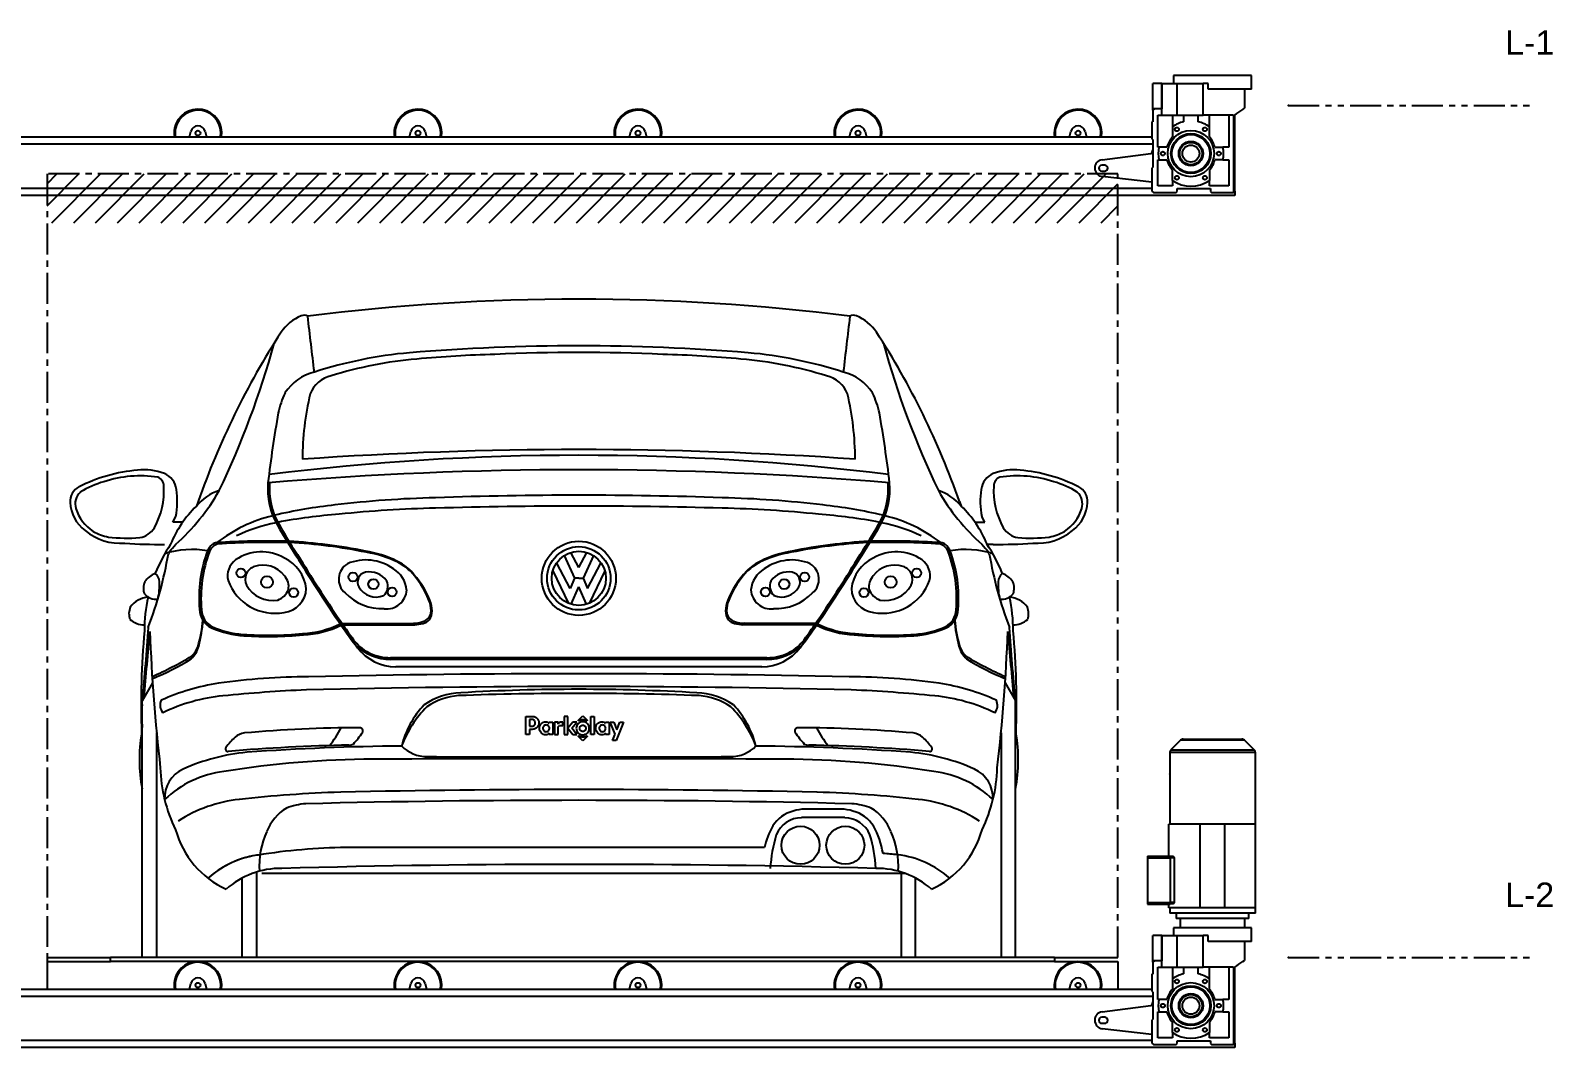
# Model space of a CAD drawing. Header units: millimetres. Extents: x 748 to 17792, y 1005 to 4889.
# Drawn here: x 17477.4 to 17790, y 3795.7 to 4004.6 of the extents above; entities that cross this region are included whole.
import ezdxf
from ezdxf.enums import TextEntityAlignment as Align

# ---------------------------------------------------------------- set-up
doc = ezdxf.new("R2010")
doc.units = ezdxf.units.MM
doc.linetypes.add('CENTER', pattern=[10.16, 6.35, -1.27, 1.27, -1.27])
doc.linetypes.add('PHANTOM', pattern=[12.7, 6.35, -1.27, 1.27, -1.27, 1.27, -1.27])
for name, color, linetype in [('PK24-LABEL', 7, 'Continuous'), ('PK24-LOGO', 7, 'Continuous'), ('PK24E', 7, 'Continuous'), ('PK24E-COMP-CAR', 7, 'Continuous')]:
    doc.layers.add(name, color=color, linetype=linetype)
for name, color, linetype, true_color in [('PK24E-COMP-CAR_ZONE', 250, 'CENTER', 0x383e42), ('PK24E-COMP-PALLET', 132, 'Continuous', 0x00b7c8), ('PK24E-HELPER', 253, 'PHANTOM', 0xa1a1a1), ('PK24E-SYS-SHELF', 31, 'Continuous', 0xffcc5a)]:
    doc.layers.add(name, color=color, linetype=linetype, true_color=true_color)
doc.styles.get("Standard").update_dxf_attribs({"font": 'arial.ttf'})

# ---------------------------------------------------------------- blocks, each defined once
blk = doc.blocks.new('LOGO----DECOR-PK24')
at = {"layer": 'PK24-LOGO'}
for p, q in [((-10, 2.13), (-8.71, 2.13)), ((-10, -1.62), (-10, 2.13)), ((-9.29, 1.47), (-9.29, 0.11)), ((-8.76, 1.47), (-9.29, 1.47)), ((-9.29, 0.11), (-8.76, 0.11)), ((-8.61, 1.46), (-8.76, 1.47)), ((-8.76, 0.11), (-8.61, 0.13)), ((-8.71, 2.13), (-8.43, 2.11)), ((-8.48, 1.42), (-8.61, 1.46)), ((-8.61, 0.13), (-8.48, 0.17)), ((-8.36, 1.35), (-8.48, 1.42)), ((-8.48, 0.17), (-8.36, 0.23)), ((-8.43, 2.11), (-8.3, 2.07)), ((-8.26, 1.27), (-8.36, 1.35)), ((-8.36, 0.23), (-8.26, 0.31)), ((-8.3, 2.07), (-8.17, 2.03)), ((-8.19, 1.17), (-8.26, 1.27)), ((-8.26, 0.31), (-8.19, 0.41)), ((-8.13, 1.05), (-8.19, 1.17)), ((-8.19, 0.41), (-8.13, 0.53)), ((-8.17, 2.03), (-7.94, 1.9)), ((-8.09, 0.93), (-8.13, 1.05)), ((-8.13, 0.53), (-8.09, 0.66)), ((-8.08, 0.79), (-8.09, 0.93)), ((-8.09, 0.66), (-8.08, 0.79)), ((-7.94, 1.9), (-7.74, 1.74)), ((-7.74, 1.74), (-7.58, 1.55)), ((-7.58, 0.04), (-7.74, -0.16)), ((-7.58, 1.55), (-7.46, 1.32)), ((-7.46, 0.27), (-7.58, 0.04)), ((-7.46, 1.32), (-7.38, 1.06)), ((-7.38, 0.52), (-7.46, 0.27)), ((-7.38, 1.06), (-7.36, 0.79)), ((-7.36, 0.79), (-7.38, 0.52)), ((-7.19, -0.02), (-7.16, 0.13)), ((-7.16, 0.13), (-7.11, 0.26)), ((-7.11, 0.26), (-6.98, 0.49)), ((-6.98, 0.49), (-6.82, 0.68)), ((-6.82, 0.68), (-6.62, 0.82)), ((-6.62, 0.82), (-6.41, 0.92)), ((-6.42, 0.06), (-6.48, -0.05)), ((-6.33, 0.17), (-6.42, 0.06)), ((-6.41, 0.92), (-6.19, 0.98)), ((-6.23, 0.25), (-6.33, 0.17)), ((-6.11, 0.31), (-6.23, 0.25)), ((-6.19, 0.98), (-5.97, 1)), ((-5.98, 0.35), (-6.11, 0.31)), ((-5.84, 0.36), (-5.98, 0.35)), ((-5.97, 1), (-5.74, 0.98)), ((-5.71, 0.35), (-5.84, 0.36)), ((-5.74, 0.98), (-5.53, 0.92)), ((-5.58, 0.31), (-5.71, 0.35)), ((-5.47, 0.24), (-5.58, 0.31)), ((-5.53, 0.92), (-5.35, 0.82)), ((-5.37, 0.16), (-5.47, 0.24)), ((-5.29, 0.06), (-5.37, 0.16)), ((-5.35, 0.82), (-5.21, 0.7)), ((-5.23, -0.06), (-5.29, 0.06)), ((-5.21, 0.7), (-5.21, 0.95)), ((-5.21, 0.95), (-4.5, 0.95)), ((-4.5, 0.95), (-4.5, -1.62)), ((-3.41, 0.95), (-4.11, 0.95)), ((-4.11, 0.95), (-4.11, -1.62)), ((-3.41, 0.53), (-3.41, 0.95)), ((-3.36, 0.62), (-3.41, 0.53)), ((-3.37, -0.03), (-3.32, 0.06)), ((-3.29, 0.71), (-3.36, 0.62)), ((-3.32, 0.06), (-3.26, 0.13)), ((-3.22, 0.78), (-3.29, 0.71)), ((-3.26, 0.13), (-3.19, 0.19)), ((-3.14, 0.84), (-3.22, 0.78)), ((-3.19, 0.19), (-3.11, 0.23)), ((-3.05, 0.89), (-3.14, 0.84)), ((-3.11, 0.23), (-3.02, 0.26)), ((-2.94, 0.92), (-3.05, 0.89)), ((-3.02, 0.26), (-2.92, 0.27)), ((-2.83, 0.94), (-2.94, 0.92)), ((-2.92, 0.27), (-2.42, 0.27)), ((-2.7, 0.95), (-2.83, 0.94)), ((-2.42, 0.95), (-2.7, 0.95)), ((-2.42, 0.27), (-2.42, 0.95)), ((-1.42, 2.13), (-2.13, 2.13)), ((-2.13, 2.13), (-2.13, -1.62)), ((-1.42, -1.62), (-1.42, 2.13)), ((-0.37, 0.95), (-1.42, -0.33)), ((-0.61, -0.33), (0.44, 0.95)), ((0.44, 0.95), (-0.37, 0.95)), ((0.44, 0.19), (0.36, -0.06)), ((0.56, 0.41), (0.44, 0.19)), ((0.72, 0.61), (0.56, 0.41)), ((0.92, 0.77), (0.72, 0.61)), ((0.77, 1.32), (0.79, 1.37)), ((0.78, 1.26), (0.77, 1.32)), ((0.81, 1.24), (0.78, 1.26)), ((0.79, 1.37), (1.61, 2.19)), ((0.85, 1.23), (0.81, 1.24)), ((0.89, 1.24), (0.85, 1.23)), ((1.07, 1.32), (0.89, 1.24)), ((1.15, 0.9), (0.92, 0.77)), ((1.27, 1.37), (1.07, 1.32)), ((1.07, -0.08), (1.13, 0.03)), ((1.13, 0.03), (1.21, 0.12)), ((1.4, 0.98), (1.15, 0.9)), ((1.21, 0.12), (1.3, 0.2)), ((1.46, 1.41), (1.27, 1.37)), ((1.3, 0.2), (1.41, 0.26)), ((1.67, 1), (1.4, 0.98)), ((1.41, 0.26), (1.54, 0.3)), ((1.67, 1.42), (1.46, 1.41)), ((1.54, 0.3), (1.67, 0.31)), ((1.61, 2.19), (1.67, 2.21)), ((1.67, 2.21), (1.73, 2.19)), ((1.87, 1.41), (1.67, 1.42)), ((1.94, 0.98), (1.67, 1)), ((1.67, 0.31), (1.8, 0.3)), ((1.73, 2.19), (2.54, 1.37)), ((1.8, 0.3), (1.92, 0.26)), ((2.07, 1.37), (1.87, 1.41)), ((1.92, 0.26), (2.03, 0.2)), ((2.19, 0.9), (1.94, 0.98)), ((2.03, 0.2), (2.13, 0.12)), ((2.26, 1.32), (2.07, 1.37)), ((2.13, 0.12), (2.2, 0.03)), ((2.41, 0.77), (2.19, 0.9)), ((2.2, 0.03), (2.26, -0.08)), ((2.45, 1.24), (2.26, 1.32)), ((2.61, 0.61), (2.41, 0.77)), ((2.48, 1.23), (2.45, 1.24)), ((2.52, 1.24), (2.48, 1.23)), ((2.55, 1.26), (2.52, 1.24)), ((2.54, 1.37), (2.57, 1.32)), ((2.57, 1.32), (2.55, 1.26)), ((2.78, 0.41), (2.61, 0.61)), ((2.9, 0.19), (2.78, 0.41)), ((2.98, -0.06), (2.9, 0.19)), ((3.31, 2.13), (4.01, 2.13)), ((3.31, -1.62), (3.31, 2.13)), ((4.01, 2.13), (4.01, -1.62)), ((4.37, -0.02), (4.4, 0.13)), ((4.4, 0.13), (4.45, 0.26)), ((4.45, 0.26), (4.58, 0.49)), ((4.58, 0.49), (4.74, 0.68)), ((4.74, 0.68), (4.93, 0.82)), ((4.93, 0.82), (5.15, 0.92)), ((5.14, 0.06), (5.08, -0.05)), ((5.23, 0.17), (5.14, 0.06)), ((5.15, 0.92), (5.37, 0.98)), ((5.33, 0.25), (5.23, 0.17)), ((5.45, 0.31), (5.33, 0.25)), ((5.37, 0.98), (5.59, 1)), ((5.58, 0.35), (5.45, 0.31)), ((5.72, 0.36), (5.58, 0.35)), ((5.59, 1), (5.82, 0.98)), ((5.85, 0.35), (5.72, 0.36)), ((5.82, 0.98), (6.03, 0.92)), ((5.98, 0.31), (5.85, 0.35)), ((6.09, 0.24), (5.98, 0.31)), ((6.03, 0.92), (6.21, 0.82)), ((6.19, 0.16), (6.09, 0.24)), ((6.27, 0.06), (6.19, 0.16)), ((6.21, 0.82), (6.35, 0.7)), ((6.32, -0.06), (6.27, 0.06)), ((6.35, 0.7), (6.35, 0.95)), ((6.35, 0.95), (7.06, 0.95)), ((7.06, 0.95), (7.06, -1.62)), ((8.33, -1.51), (7.31, 0.95)), ((7.31, 0.95), (8.05, 0.95)), ((8.05, 0.95), (8.68, -0.63)), ((10, 0.95), (8.51, -2.81)), ((8.68, -0.63), (9.27, 0.95)), ((9.27, 0.95), (10, 0.95)), ((-9.29, -1.62), (-10, -1.62)), ((-8.71, -0.55), (-9.29, -0.55)), ((-9.29, -0.55), (-9.29, -1.62)), ((-8.43, -0.52), (-8.71, -0.55)), ((-8.3, -0.49), (-8.43, -0.52)), ((-8.17, -0.44), (-8.3, -0.49)), ((-7.94, -0.32), (-8.17, -0.44)), ((-7.74, -0.16), (-7.94, -0.32)), ((-7.22, -0.33), (-7.21, -0.17)), ((-7.21, -0.5), (-7.22, -0.33)), ((-7.21, -0.17), (-7.19, -0.02)), ((-7.19, -0.65), (-7.21, -0.5)), ((-7.16, -0.79), (-7.19, -0.65)), ((-7.1, -0.92), (-7.16, -0.79)), ((-6.97, -1.15), (-7.1, -0.92)), ((-6.81, -1.34), (-6.97, -1.15)), ((-6.62, -1.48), (-6.81, -1.34)), ((-6.41, -1.59), (-6.62, -1.48)), ((-6.52, -0.18), (-6.53, -0.33)), ((-6.53, -0.33), (-6.52, -0.47)), ((-6.48, -0.05), (-6.52, -0.18)), ((-6.52, -0.47), (-6.48, -0.6)), ((-6.48, -0.6), (-6.42, -0.72)), ((-6.42, -0.72), (-6.33, -0.82)), ((-6.19, -1.65), (-6.41, -1.59)), ((-6.33, -0.82), (-6.23, -0.9)), ((-6.23, -0.9), (-6.11, -0.97)), ((-5.98, -1.67), (-6.19, -1.65)), ((-6.11, -0.97), (-5.98, -1.01)), ((-5.98, -1.01), (-5.84, -1.02)), ((-5.74, -1.65), (-5.98, -1.67)), ((-5.84, -1.02), (-5.71, -1.01)), ((-5.53, -1.57), (-5.74, -1.65)), ((-5.71, -1.01), (-5.58, -0.97)), ((-5.58, -0.97), (-5.47, -0.9)), ((-5.35, -1.47), (-5.53, -1.57)), ((-5.47, -0.9), (-5.37, -0.82)), ((-5.37, -0.82), (-5.29, -0.72)), ((-5.21, -1.33), (-5.35, -1.47)), ((-5.29, -0.72), (-5.23, -0.6)), ((-5.2, -0.19), (-5.23, -0.06)), ((-5.23, -0.6), (-5.2, -0.47)), ((-5.21, -1.62), (-5.21, -1.33)), ((-5.21, -1.33), (-5.21, -1.33)), ((-4.5, -1.62), (-5.21, -1.62)), ((-5.19, -0.33), (-5.2, -0.19)), ((-5.2, -0.47), (-5.19, -0.33)), ((-4.11, -1.62), (-3.41, -1.62)), ((-3.41, -0.21), (-3.4, -0.12)), ((-3.41, -1.62), (-3.41, -0.21)), ((-3.4, -0.12), (-3.37, -0.03)), ((-2.13, -1.62), (-1.42, -1.62)), ((-1.42, -0.33), (-0.37, -1.62)), ((0.44, -1.62), (-0.61, -0.33)), ((-0.37, -1.62), (0.44, -1.62)), ((0.36, -0.06), (0.33, -0.33)), ((0.33, -0.33), (0.36, -0.6)), ((0.36, -0.6), (0.44, -0.85)), ((0.44, -0.85), (0.56, -1.08)), ((0.56, -1.08), (0.72, -1.28)), ((0.72, -1.28), (0.92, -1.44)), ((0.77, -1.98), (0.78, -1.93)), ((0.79, -2.04), (0.77, -1.98)), ((0.78, -1.93), (0.81, -1.9)), ((1.61, -2.85), (0.79, -2.04)), ((0.81, -1.9), (0.85, -1.89)), ((0.85, -1.89), (0.89, -1.9)), ((0.89, -1.9), (1.07, -1.98)), ((0.92, -1.44), (1.15, -1.56)), ((1.02, -0.33), (1.03, -0.2)), ((1.03, -0.46), (1.02, -0.33)), ((1.03, -0.2), (1.07, -0.08)), ((1.07, -0.59), (1.03, -0.46)), ((1.13, -0.7), (1.07, -0.59)), ((1.07, -1.98), (1.27, -2.04)), ((1.21, -0.79), (1.13, -0.7)), ((1.15, -1.56), (1.4, -1.64)), ((1.3, -0.87), (1.21, -0.79)), ((1.27, -2.04), (1.46, -2.07)), ((1.41, -0.93), (1.3, -0.87)), ((1.4, -1.64), (1.67, -1.67)), ((1.54, -0.97), (1.41, -0.93)), ((1.46, -2.07), (1.67, -2.09)), ((1.67, -0.98), (1.54, -0.97)), ((1.67, -2.88), (1.61, -2.85)), ((1.8, -0.97), (1.67, -0.98)), ((1.67, -1.67), (1.94, -1.64)), ((1.67, -2.09), (1.87, -2.07)), ((1.73, -2.85), (1.67, -2.88)), ((2.54, -2.04), (1.73, -2.85)), ((1.92, -0.93), (1.8, -0.97)), ((1.87, -2.07), (2.07, -2.04)), ((2.03, -0.87), (1.92, -0.93)), ((1.94, -1.64), (2.19, -1.56)), ((2.13, -0.79), (2.03, -0.87)), ((2.07, -2.04), (2.26, -1.98)), ((2.2, -0.7), (2.13, -0.79)), ((2.19, -1.56), (2.41, -1.44)), ((2.26, -0.59), (2.2, -0.7)), ((2.26, -0.08), (2.3, -0.2)), ((2.3, -0.46), (2.26, -0.59)), ((2.26, -1.98), (2.45, -1.9)), ((2.3, -0.2), (2.31, -0.33)), ((2.31, -0.33), (2.3, -0.46)), ((2.41, -1.44), (2.61, -1.28)), ((2.45, -1.9), (2.48, -1.89)), ((2.48, -1.89), (2.52, -1.9)), ((2.52, -1.9), (2.55, -1.93)), ((2.57, -1.98), (2.54, -2.04)), ((2.55, -1.93), (2.57, -1.98)), ((2.61, -1.28), (2.78, -1.08)), ((2.78, -1.08), (2.9, -0.85)), ((2.9, -0.85), (2.98, -0.6)), ((3, -0.33), (2.98, -0.06)), ((2.98, -0.6), (3, -0.33)), ((4.01, -1.62), (3.31, -1.62)), ((4.34, -0.17), (4.37, -0.02)), ((4.34, -0.33), (4.34, -0.17)), ((4.34, -0.5), (4.34, -0.33)), ((4.37, -0.65), (4.34, -0.5)), ((4.4, -0.79), (4.37, -0.65)), ((4.46, -0.92), (4.4, -0.79)), ((4.59, -1.15), (4.46, -0.92)), ((4.75, -1.34), (4.59, -1.15)), ((4.94, -1.48), (4.75, -1.34)), ((5.15, -1.59), (4.94, -1.48)), ((5.04, -0.18), (5.03, -0.33)), ((5.03, -0.33), (5.04, -0.47)), ((5.08, -0.05), (5.04, -0.18)), ((5.04, -0.47), (5.08, -0.6)), ((5.08, -0.6), (5.14, -0.72)), ((5.14, -0.72), (5.23, -0.82)), ((5.37, -1.65), (5.15, -1.59)), ((5.23, -0.82), (5.33, -0.9)), ((5.33, -0.9), (5.45, -0.97)), ((5.58, -1.67), (5.37, -1.65)), ((5.45, -0.97), (5.58, -1.01)), ((5.58, -1.01), (5.72, -1.02)), ((5.81, -1.65), (5.58, -1.67)), ((5.72, -1.02), (5.85, -1.01)), ((6.03, -1.57), (5.81, -1.65)), ((5.85, -1.01), (5.98, -0.97)), ((5.98, -0.97), (6.09, -0.9)), ((6.21, -1.47), (6.03, -1.57)), ((6.09, -0.9), (6.19, -0.82)), ((6.19, -0.82), (6.27, -0.72)), ((6.35, -1.33), (6.21, -1.47)), ((6.27, -0.72), (6.32, -0.6)), ((6.36, -0.19), (6.32, -0.06)), ((6.32, -0.6), (6.36, -0.47)), ((6.35, -1.62), (6.35, -1.33)), ((6.35, -1.33), (6.35, -1.33)), ((7.06, -1.62), (6.35, -1.62)), ((6.37, -0.33), (6.36, -0.19)), ((6.36, -0.47), (6.37, -0.33)), ((7.8, -2.81), (8.33, -1.51)), ((8.51, -2.81), (7.8, -2.81))]:
    blk.add_line(p, q, dxfattribs=at)
blk = doc.blocks.new('SEDAN--ONPALLET-BACK-COMP-PKE24')
at = {"layer": 'PK24E-COMP-CAR'}
for p, q in [((-78.19, 93.65), (-78.57, 92.66)), ((78.18, 93.65), (78.56, 92.66)), ((-83.42, 89.39), (-82.8, 90.58)), ((-81.39, 89.38), (-83.42, 89.39)), ((81.38, 89.38), (83.41, 89.39)), ((83.41, 89.39), (82.79, 90.58)), ((85.14, 84.82), (83.86, 84.82)), ((-3.03, 82.53), (-0.89, 77.91)), ((0, 80.09), (-1.62, 83.19)), ((0, 80.09), (1.61, 83.19)), ((3.03, 82.53), (0.88, 77.91)), ((-5.34, 79.42), (-2.11, 72.72)), ((-1.8, 75.79), (-4.54, 80.95)), ((1.79, 75.79), (4.53, 80.95)), ((5.33, 79.42), (2.1, 72.72)), ((-0.89, 77.91), (-1.8, 75.79)), ((-1.6, 72.54), (0, 76.15)), ((0, 77.91), (-0.89, 77.91)), ((0, 77.91), (0.88, 77.91)), ((1.59, 72.54), (0, 76.15)), ((0.88, 77.91), (1.79, 75.79)), ((-48.61, 68.57), (-33.94, 68.66)), ((-48.4, 68.25), (-33.73, 68.34)), ((48.39, 68.25), (33.72, 68.34)), ((48.6, 68.57), (33.93, 68.66)), ((38.65, 61.55), (-38.66, 61.55)), ((38.65, 61.19), (-38.66, 61.19)), ((37.58, 59.7), (-37.59, 59.7)), ((-87.57, 56.39), (-89.7, 52.69)), ((87.56, 56.39), (89.7, 52.69)), ((-89.7, 0), (-89.7, 52.69)), ((89.7, 0), (89.7, 52.69)), ((-86.74, 46.15), (-86.74, 0)), ((86.73, 46.15), (86.73, 0)), ((54.62, 28.71), (45.73, 28.71)), ((53.92, 30.48), (46.42, 30.48)), ((38.11, 22.56), (-48.96, 22.56)), ((-69.17, 0), (-69.17, 16.29)), ((-66.2, 17.52), (-66.2, 0)), ((67.12, 17.21), (-65.12, 17.21)), ((66.2, 17.52), (66.2, 0)), ((69.16, 0), (69.16, 16.29))]:
    blk.add_line(p, q, dxfattribs=at)
for centre, radius in [((0, 77.87), 7.61), ((0, 77.87), 6.51), ((0, 77.87), 5.56), ((-69.42, 78.97), 0.922), ((-64.06, 77.1), 1.21), ((-46.41, 78.14), 0.922), ((46.4, 78.14), 0.922), ((64.06, 77.1), 1.21), ((69.41, 78.97), 0.922), ((-58.58, 74.94), 0.922), ((-42.21, 76.65), 1.04), ((-38.35, 75.07), 0.922), ((38.34, 75.07), 0.922), ((42.2, 76.65), 1.04), ((58.57, 74.94), 0.922), ((45.54, 23.04), 3.91), ((54.74, 23.04), 3.91)]:
    blk.add_circle(centre, radius, dxfattribs=at)
for centre, radius, start, end in [((0, -306.42), 441.62, 82.7549, 97.2451), ((-53.72, 123.47), 8.91, 111.7295, 146.4808), ((-56.43, 130.59), 1.3, 56.0817, 117.0246), ((-1705.96, -70.58), 1662.61, 6.58929, 6.98737), ((1705.95, -70.58), 1662.61, 173.01263, 173.41071), ((56.42, 130.59), 1.3, 62.9754, 123.9183), ((53.71, 123.47), 8.91, 33.5192, 68.2705), ((73.75, 40.71), 160.89, 146.9751, 160.7906), ((-73.76, 40.71), 160.89, 19.2094, 33.0249), ((-232.16, 172.11), 175.68, 334.28, 344.8153), ((0, -299.58), 425.19, 85.3076, 94.6924), ((232.15, 172.11), 175.68, 195.1847, 205.72), ((-27.15, 36.74), 87.78, 94.9922, 108.0402), ((-27.01, 44.32), 78.81, 94.578, 107.6248), ((-11.48, -105.61), 229.53, 91.4347, 95.4539), ((0, -236.02), 360.28, 87.2594, 92.7406), ((11.48, -105.61), 229.53, 84.5461, 88.5653), ((27, 44.32), 78.81, 72.3752, 85.422), ((27.14, 36.74), 87.78, 71.9598, 85.0078), ((-52.08, 110.61), 9.85, 103.2514, 147.2793), ((-49.66, 113.65), 5.91, 101.7996, 159.3121), ((49.65, 113.65), 5.91, 20.6879, 78.2004), ((52.07, 110.61), 9.85, 32.7207, 76.7486), ((-42.4, 107.59), 19.8, 155.0777, 167.6656), ((2.09, 102.19), 58.86, 166.7004, 179.8799), ((-2.1, 102.19), 58.86, 0.1201, 13.2996), ((42.39, 107.59), 19.8, 12.3344, 24.9223), ((204.77, 65.47), 270.53, 170.1331, 173.2046), ((-204.78, 65.47), 270.53, 6.7954, 9.8669), ((0, -708.69), 812.99, 85.99614, 94.00386), ((-87.69, 66.79), 33.42, 95.082, 116.6494), ((-89.33, 88.38), 11.77, 69.152, 96.4359), ((0, -661.52), 761.68, 85.1916, 94.8084), ((0, -408.79), 511.92, 82.8586, 97.1414), ((89.33, 88.38), 11.77, 83.5641, 110.848), ((87.68, 66.79), 33.42, 63.3506, 84.918), ((-91.84, 78.02), 20.5, 106.2161, 121.0426), ((-90, 74.41), 24.49, 81.7517, 107.9773), ((-87.23, 96.8), 1.99, 359.75, 68.1096), ((-86.68, 95.66), 4.03, 6.1344, 67.6054), ((-49.29, 96.14), 14.63, 174.7585, 210.2173), ((-48.95, 96.28), 14.63, 175.1799, 210.2173), ((48.94, 96.28), 14.63, 329.7827, 4.8201), ((49.28, 96.14), 14.63, 329.7827, 5.2415), ((86.67, 95.66), 4.03, 112.3946, 173.8656), ((87.22, 96.8), 1.99, 111.8904, 180.25), ((90, 74.41), 24.49, 72.0227, 98.2483), ((91.83, 78.02), 20.5, 58.9574, 73.7839), ((-100.94, 93.54), 3.58, 119.0895, 181.663), ((-100.21, 93.18), 3.25, 132.4659, 197.315), ((-100.63, 95.81), 15.41, 330.613, 3.6615), ((-111.73, 117.38), 43.53, 311.6388, 330.3946), ((-97.34, 93.67), 14.86, 347.9987, 9.3674), ((-70.54, 85.98), 10.45, 108.7213, 140.2441), ((-24.17, -125.3), 219.77, 91.3793, 96.7753), ((0, -729.84), 824.77, 87.95349, 92.04651), ((24.16, -125.3), 219.77, 83.2247, 88.6207), ((111.72, 117.38), 43.53, 209.6054, 228.3612), ((70.53, 85.98), 10.45, 39.7559, 71.2787), ((97.33, 93.67), 14.86, 170.6326, 192.0013), ((100.62, 95.81), 15.41, 176.3385, 209.387), ((100.2, 93.18), 3.25, 342.685, 47.5341), ((100.94, 93.54), 3.58, 358.337, 60.9105), ((-96.73, 93.91), 7.81, 183.5184, 233.0831), ((-95.23, 94.63), 8.44, 196.6287, 237.6331), ((-62.99, 76.43), 22.5, 133.8314, 158.0251), ((-55.39, 60.52), 31.12, 103.9165, 127.5363), ((-37.92, -16.3), 109.91, 96.3588, 102.9332), ((-41.21, -18.05), 109.37, 94.2006, 100.8696), ((-23.53, -158.53), 250.88, 91.3516, 95.8781), ((0, -917.39), 1010.09, 88.32968, 91.67032), ((23.52, -158.53), 250.88, 84.1219, 88.6484), ((41.2, -18.05), 109.37, 79.1304, 85.7994), ((37.91, -16.3), 109.91, 77.0668, 83.6412), ((55.38, 60.52), 31.12, 52.4637, 76.0835), ((62.98, 76.43), 22.5, 21.9749, 46.1686), ((95.22, 94.63), 8.44, 302.3669, 343.3713), ((96.72, 93.91), 7.81, 306.9169, 356.4816), ((-94.05, 96.69), 11.64, 230.7729, 273.9635), ((-90.95, 90.58), 4.42, 279.8854, 328.087), ((-56.08, 57.32), 32.54, 100.8472, 115.9658), ((23.13, 136.48), 97.51, 209.2858, 214.1647), ((23.46, 136.62), 97.51, 209.2858, 214.1647), ((-23.47, 136.62), 97.51, 325.8353, 330.7142), ((-23.13, 136.48), 97.51, 325.8353, 330.7142), ((56.07, 57.32), 32.54, 64.0342, 79.1528), ((90.94, 90.58), 4.42, 211.913, 260.1146), ((94.05, 96.69), 11.64, 266.0365, 309.2271), ((-94.33, 97.07), 10.99, 240.4865, 257.8848), ((-92.89, 121.27), 35.15, 263.8729, 274.4004), ((-85.71, 196.49), 111.67, 266.1296, 270.2906), ((-57.79, 67.26), 31.44, 145.9831, 158.2919), ((-118.58, 114.5), 46.46, 317.8416, 320.3425), ((-72.97, 82.12), 3.58, 131.3061, 157.2543), ((-73.48, 82.48), 2.54, 105.7649, 159.5738), ((-74.08, 83.08), 2.14, 97.396, 125.9447), ((-63.65, -88.82), 174.34, 88.7985, 93.5194), ((-63.47, -89.09), 174.34, 88.7985, 93.5194), ((-65.58, -24.83), 110.46, 78.6349, 86.8746), ((-65.43, -25.08), 110.46, 78.6349, 86.8746), ((65.42, -25.08), 110.46, 93.1254, 101.3651), ((65.57, -24.83), 110.46, 93.1254, 101.3651), ((63.46, -89.09), 174.34, 86.4806, 91.2015), ((63.64, -88.82), 174.34, 86.4806, 91.2015), ((73.47, 82.48), 2.54, 20.4262, 74.2351), ((74.07, 83.08), 2.14, 54.0553, 82.604), ((72.96, 82.12), 3.58, 22.7457, 48.6939), ((118.57, 114.5), 46.46, 219.6575, 222.1584), ((57.78, 67.26), 31.44, 21.7081, 34.0169), ((85.7, 196.49), 111.67, 269.7094, 273.8704), ((92.88, 121.27), 35.15, 265.5996, 276.1271), ((94.33, 97.07), 10.99, 282.1152, 299.5135), ((-163.05, 96.22), 79.84, 339.1233, 350.3985), ((-79.48, 65.91), 17.88, 79.6458, 108.1931), ((-83.51, 82.79), 0.82, 140.0391, 172.0315), ((-51.77, 74.05), 26.26, 158.9072, 185.5919), ((-51.36, 73.92), 26.26, 158.9072, 185.5919), ((-68.22, 78.42), 3.94, 125.3333, 194.4275), ((-65.22, 74.11), 9.19, 58.9582, 125.0893), ((-63.8, 74.87), 7.85, 6.5791, 64.9422), ((170.36, 220), 266.59, 211.2452, 214.696), ((170.7, 220.13), 266.59, 211.2452, 214.696), ((-43.75, 71.97), 9.66, 54.2221, 113.1395), ((-47.59, 60.39), 23.38, 64.0562, 80.7119), ((-47.43, 60.14), 23.38, 64.0562, 80.7119), ((-42.55, 71.07), 11.57, 45.6275, 63.3318), ((42.55, 71.07), 11.57, 116.6682, 134.3725), ((47.42, 60.14), 23.38, 99.2881, 115.9438), ((47.58, 60.39), 23.38, 99.2881, 115.9438), ((43.75, 71.97), 9.66, 66.8605, 125.7779), ((-170.71, 220.13), 266.59, 325.304, 328.7548), ((-170.37, 220), 266.59, 325.304, 328.7548), ((63.79, 74.87), 7.85, 115.0578, 173.4209), ((65.21, 74.11), 9.19, 54.9107, 121.0418), ((68.22, 78.42), 3.94, 345.5725, 54.6667), ((51.35, 73.92), 26.26, 354.4081, 21.0928), ((79.47, 65.91), 17.88, 71.8069, 100.3542), ((51.76, 74.05), 26.26, 354.4081, 21.0928), ((83.5, 82.79), 0.82, 7.9685, 39.9609), ((163.04, 96.22), 79.84, 189.6015, 200.8767), ((-84.99, 74.09), 5.2, 112.8005, 143.886), ((-88.49, 77.06), 2.35, 2.7051, 50.7396), ((-65.76, 77.66), 2.78, 108.3649, 206.1332), ((-64.89, 75.08), 5.51, 36.9767, 108.4916), ((-62.8, 76.17), 3.2, 348.406, 43.923), ((-45.64, 77.68), 3.7, 121.086, 229.6381), ((-43.4, 77.09), 2.06, 102.2281, 208.5248), ((-43.05, 74.8), 4.37, 35.0533, 100.4062), ((-40.94, 74.99), 5.59, 5.0066, 59.5481), ((-42.71, 70.68), 11.84, 47.2334, 62.3277), ((-48.8, 66.06), 19.42, 22.2374, 43.2818), ((-48.6, 66.03), 19.42, 22.2374, 43.2818), ((48.59, 66.03), 19.42, 136.7182, 157.7626), ((48.79, 66.06), 19.42, 136.7182, 157.7626), ((42.7, 70.68), 11.84, 117.6723, 132.7666), ((40.93, 74.99), 5.59, 120.4519, 174.9934), ((43.04, 74.8), 4.37, 79.5938, 144.9467), ((43.39, 77.09), 2.06, 331.4752, 77.7719), ((45.63, 77.68), 3.7, 310.3619, 58.914), ((62.79, 76.17), 3.2, 136.077, 191.594), ((64.88, 75.08), 5.51, 71.5084, 143.0233), ((65.76, 77.66), 2.78, 333.8668, 71.6351), ((88.48, 77.06), 2.35, 129.2604, 177.2949), ((84.98, 74.09), 5.2, 36.114, 67.1995), ((-85.88, 75.84), 3.56, 158.334, 199.1479), ((-99.21, 76.61), 13.08, 346.5453, 2.4829), ((-62.48, 80.84), 10.15, 199.572, 281.0273), ((-62.96, 79.36), 6.05, 208.8387, 280.4369), ((-63.07, 76.87), 3.67, 289.2747, 338.5219), ((-61.09, 75.93), 5.09, 276.2864, 358.2545), ((-41.63, 78.14), 4.12, 209.6432, 291.8182), ((-41.84, 76.24), 2.6, 312.2585, 24.2049), ((-39.45, 75.68), 4.09, 262.4683, 357.1429), ((39.44, 75.68), 4.09, 182.8571, 277.5317), ((41.84, 76.24), 2.6, 155.7951, 227.7415), ((41.62, 78.14), 4.12, 248.1818, 330.3568), ((61.08, 75.93), 5.09, 181.7455, 263.7136), ((63.06, 76.87), 3.67, 201.4781, 250.7253), ((62.47, 80.84), 10.15, 258.9727, 340.428), ((62.95, 79.36), 6.05, 259.5631, 331.1613), ((99.2, 76.61), 13.08, 177.5171, 193.4547), ((85.87, 75.84), 3.56, 340.8521, 21.666), ((-88.85, 70.61), 3.56, 158.334, 199.1479), ((-87.96, 68.86), 5.2, 95.956, 143.886), ((-86.82, 76.71), 3.16, 219.9674, 276.0093), ((-57.79, 67.26), 31.44, 167.564, 180.3404), ((-40.4, 82.25), 10.62, 224.0368, 272.2346), ((-36.64, 71.01), 6.29, 1.5811, 22.4164), ((-36.44, 70.98), 6.29, 1.5811, 22.4164), ((36.43, 70.98), 6.29, 157.5836, 178.4189), ((36.63, 71.01), 6.29, 157.5836, 178.4189), ((40.39, 82.25), 10.62, 267.7654, 315.9632), ((86.81, 76.71), 3.16, 263.9907, 320.0326), ((87.95, 68.86), 5.2, 36.114, 84.044), ((57.78, 67.26), 31.44, 359.6596, 12.436), ((88.84, 70.61), 3.56, 340.8521, 21.666), ((-89.18, 72.97), 4.66, 229.3781, 269.5577), ((-104.31, 71.56), 27.17, 343.7699, 355.1958), ((-104.62, 71.06), 27.47, 344.9792, 356.1913), ((-73.54, 71.6), 4.37, 181.3999, 243.9912), ((-73.38, 71.54), 4.12, 182.5999, 241.1001), ((-34.14, 75.76), 7.1, 271.5702, 285.6632), ((-32.71, 71.23), 2.36, 281.9825, 358.8445), ((-32.69, 71.2), 2.69, 284.7999, 316.228), ((-32.86, 71.05), 2.71, 321.0711, 2.2929), ((32.85, 71.05), 2.71, 177.7071, 218.9289), ((32.7, 71.23), 2.36, 181.1555, 258.0175), ((32.68, 71.2), 2.69, 223.772, 255.2001), ((34.13, 75.76), 7.1, 254.3368, 268.4298), ((73.38, 71.54), 4.12, 298.8999, 357.4001), ((73.53, 71.6), 4.37, 296.0088, 358.6001), ((104.61, 71.06), 27.47, 183.8087, 195.0208), ((104.3, 71.56), 27.17, 184.8042, 196.2301), ((89.17, 72.97), 4.66, 270.4423, 310.6219), ((75.79, 51.98), 165.71, 174.7739, 182.0473), ((2809.42, -170.04), 2907.61, 175.3087, 175.60428), ((352.68, 20.75), 443.21, 174.014, 175.7847), ((265.97, 79.98), 354.33, 182.1048, 186.6492), ((-67.85, 84.74), 18.68, 245.9927, 267.0881), ((-67.64, 85.42), 19.11, 246.1134, 265.9507), ((-63.93, 143.35), 77.17, 266.2475, 275.3212), ((-63.75, 143.08), 77.17, 266.2475, 275.3212), ((-57.63, 85.87), 19.37, 272.5053, 296.408), ((-57.44, 85.6), 19.37, 272.5053, 296.408), ((7.47, 105.51), 67.51, 213.4958, 218.3507), ((7.81, 105.64), 67.51, 213.4958, 216.2012), ((-39.02, 70.72), 9.11, 212.922, 244.1396), ((-33.92, 75.44), 7.1, 271.5702, 285.6632), ((33.91, 75.44), 7.1, 254.3368, 268.4298), ((39.01, 70.72), 9.11, 295.8604, 327.078), ((-7.48, 105.51), 67.51, 321.6493, 326.5042), ((-7.82, 105.64), 67.51, 323.7988, 326.5042), ((57.43, 85.6), 19.37, 243.592, 267.4947), ((57.62, 85.87), 19.37, 243.592, 267.4947), ((63.74, 143.08), 77.17, 264.6788, 273.7525), ((63.93, 143.35), 77.17, 264.6788, 273.7525), ((67.84, 84.74), 18.68, 272.9119, 294.0073), ((67.63, 85.42), 19.11, 274.0493, 293.8866), ((-265.98, 79.98), 354.33, 353.3508, 357.8952), ((-352.68, 20.75), 443.21, 4.2153, 5.986), ((-2809.43, -170.04), 2907.61, 4.39572, 4.6913), ((-75.79, 51.98), 165.71, 357.9527, 5.2261), ((-83.55, 65.41), 5.65, 313.568, 344.996), ((-82.6, 65.28), 4.56, 311.6151, 343.2193), ((-38.58, 71.66), 10.46, 225.3338, 269.5882), ((-37.58, 69.58), 9.88, 217.078, 269.9506), ((37.57, 69.58), 9.88, 270.0494, 322.922), ((38.57, 71.66), 10.46, 270.4118, 314.6662), ((83.54, 65.41), 5.65, 195.004, 226.432), ((82.59, 65.28), 4.56, 196.7807, 228.3849), ((-116.42, 123.58), 71.88, 293.5828, 300.8433), ((-108.59, 107.95), 54.88, 292.4492, 301.8145), ((-38.58, 72.01), 10.46, 245.0495, 269.5882), ((38.57, 72.01), 10.46, 270.4118, 294.9505), ((116.41, 123.58), 71.88, 239.1567, 246.4172), ((108.58, 107.95), 54.88, 238.1855, 247.5508), ((-66.72, 10), 46.88, 98.9464, 113.9994), ((-54.94, -79.6), 137.24, 90.2414, 97.9856), ((0, -2380.61), 2438.88, 88.69566, 91.30434), ((54.93, -79.6), 137.24, 82.0144, 89.7586), ((66.71, 10), 46.88, 66.0006, 81.0536), ((-69.7, 17.95), 35.93, 95.4667, 116.0357), ((-41.61, -262.18), 317.46, 92.5894, 95.6973), ((0, -2232.03), 2287.67, 88.5987, 91.4013), ((-23.69, 39.97), 14.4, 92.2366, 124.1195), ((-23.76, 40.64), 13.17, 94.1085, 124.5148), ((0, -610.72), 664.95, 87.87096, 92.12904), ((0, -355.01), 410.08, 86.6107, 93.3893), ((23.68, 39.97), 14.4, 55.8805, 87.7634), ((23.75, 40.64), 13.17, 55.4852, 85.8915), ((41.6, -262.18), 317.46, 84.3027, 87.4106), ((69.69, 17.95), 35.93, 63.9643, 84.5333), ((2809.42, -170.04), 2907.61, 175.62198, 175.6727), ((-83.38, 51.8), 2.62, 156.973, 216.933), ((-17.88, 38.78), 19.09, 136.6482, 165.8865), ((-14.41, 35.01), 23.55, 135.5932, 159.0401), ((14.4, 35.01), 23.55, 20.9599, 44.4068), ((17.87, 38.78), 19.09, 14.1135, 43.3518), ((83.37, 51.8), 2.62, 323.067, 23.027), ((-2809.43, -170.04), 2907.61, 4.3273, 4.37802), ((352.68, 20.75), 443.21, 176.4858, 176.7268), ((-44.85, -217.27), 264.45, 90.0435, 95.1729), ((-68.41, 57.32), 22.05, 321.2025, 332.5189), ((-45.03, 46.52), 0.654, 331.6626, 91.1726), ((45.02, 46.52), 0.654, 88.8274, 208.3374), ((44.84, -217.27), 264.45, 84.8271, 89.9565), ((68.4, 57.32), 22.05, 207.4811, 218.7975), ((-352.68, 20.75), 443.21, 3.2732, 3.5142), ((-58.14, 40.66), 32.14, 170.3307, 190.778), ((-59.03, 33.06), 16.81, 133.5564, 143.3233), ((-68.21, 42.45), 3.68, 97.5284, 130.7059), ((-47.26, 45.68), 2.08, 270.8094, 297.0382), ((-58.82, 55.48), 17.09, 317.0406, 327.1704), ((58.81, 55.48), 17.09, 212.8296, 222.9594), ((47.25, 45.68), 2.08, 242.9618, 269.1906), ((68.2, 42.45), 3.68, 49.2941, 82.4716), ((59.02, 33.06), 16.81, 36.6767, 46.4436), ((58.13, 40.66), 32.14, 349.222, 9.6693), ((-64.02, -0.45), 42.79, 95.542, 113.7908), ((-41.54, -156.28), 196.99, 90.1986, 99.1748), ((-72.12, 42.8), 0.482, 142.3699, 277.1199), ((-39.58, -347.1), 390.78, 91.1215, 94.7687), ((-31.53, -466.81), 510.26, 90.5461, 94.1151), ((0, -8552.83), 8593.65, 89.718539, 90.281461), ((-31.12, 48.67), 7.43, 224.7434, 269.4027), ((0, 22989.93), 22948.71, 269.92213, 270.07787), ((31.11, 48.67), 7.43, 270.5973, 315.2566), ((31.52, -466.81), 510.26, 85.8849, 89.4539), ((41.53, -156.28), 196.99, 80.8252, 89.8014), ((39.57, -347.1), 390.78, 85.2313, 88.8785), ((64.01, -0.45), 42.79, 66.2092, 84.458), ((72.12, 42.8), 0.482, 262.8801, 37.6301), ((-54.54, 39.92), 31.45, 181.7482, 205.8275), ((-78.49, 32.72), 6.6, 114.9777, 182.617), ((-70.34, 17.07), 21.29, 97.0414, 133.857), ((70.33, 17.07), 21.29, 46.143, 82.9586), ((78.48, 32.72), 6.6, 357.383, 65.0223), ((54.53, 39.92), 31.45, 334.1725, 358.2518), ((0, -2120.36), 2154.85, 88.69904, 91.30096), ((-66.73, 3.96), 28.65, 96.0498, 122.8908), ((-41.55, -213.86), 247.91, 91.7049, 96.5297), ((-55.22, 18.26), 13.33, 93.6881, 111.224), ((-55.22, 18.26), 13.33, 93.6881, 111.224), ((0, -2168.54), 2200.81, 88.54008, 91.45992), ((41.54, -213.86), 247.91, 83.4703, 88.2951), ((55.21, 18.26), 13.33, 68.776, 86.3119), ((66.72, 3.96), 28.65, 57.1092, 83.9502), ((-54.78, 22.08), 10.09, 121.436, 157.6945), ((-54.78, 22.08), 10.09, 121.436, 157.6945), ((45.93, 23.06), 7.27, 105.1254, 147.1976), ((45.79, 23.04), 5.67, 90.6063, 157.4654), ((47.28, 18.15), 12.36, 93.9934, 105.2321), ((53.06, 18.15), 12.36, 74.7679, 86.0066), ((54.42, 22.83), 5.88, 23.8599, 88.0683), ((54.41, 23.06), 7.27, 32.8024, 74.8746), ((54.78, 22.08), 10.09, 22.3055, 58.564), ((-64.65, 31.23), 18.87, 195.3959, 245.6192), ((-48.32, 18.76), 17.33, 155.662, 183.5415), ((-48.32, 18.76), 17.33, 155.662, 183.5415), ((56.53, 18.01), 18.97, 151.7048, 166.1199), ((70.43, 16.32), 31.17, 163.4328, 176.3751), ((29.92, 16.32), 31.17, 3.6249, 16.5672), ((43.82, 18.01), 18.97, 10.2039, 28.2952), ((48.31, 18.76), 17.33, 356.4585, 24.338), ((64.65, 31.23), 18.87, 294.3808, 344.6041), ((-46.41, -100.54), 123.12, 91.1858, 99.6346), ((-63.17, 1.64), 19.59, 96.8462, 131.6433), ((-63.17, 1.64), 19.59, 101.337, 131.6433), ((0.04, -2217.3), 2236.42, 88.43528, 91.56492), ((44.33, -191.47), 213.61, 84.3158, 85.1241), ((63.16, 1.64), 19.59, 48.3567, 83.1538), ((-61.12, 1.11), 17.19, 89.7128, 131.2171), ((-61.12, 1.11), 17.19, 89.7128, 131.2171), ((61.11, 1.11), 17.19, 48.7829, 90.2872)]:
    blk.add_arc(centre, radius, start, end, dxfattribs=at)
at = {"linetype": 'Continuous'}
blk.add_blockref('LOGO----DECOR-PK24', (-0.86, 47.39), dxfattribs=at)
blk = doc.blocks.new('*U48')
at = {"layer": 'PK24E-COMP-CAR_ZONE'}
h = blk.add_hatch(dxfattribs=at)
h.set_pattern_fill('ANSI31', color=256)
h.set_pattern_definition([(45, (-13592.072, -11123.8307), (-2.24506403, 2.24506403), [])])
h.paths.add_polyline_path([(792, 160.9), (572, 160.9), (572, 150.9), (792, 150.9)])
blk.add_lwpolyline([(792, 0), (792, 160.9), (572, 160.9), (572, 0)], dxfattribs=at)
at = {"layer": 'PK24E-COMP-PALLET'}
for p, q in [((572, 0), (572, -0.8)), ((572, 0), (585.01, 0)), ((778.99, 0), (585.01, 0)), ((585.01, -0.8), (585.01, 0)), ((778.99, 0), (792, 0)), ((778.99, 0), (778.99, -0.8)), ((572, -0.8), (572, -6.5)), ((572, -0.8), (585.01, -0.8)), ((778.99, -0.8), (585.01, -0.8)), ((778.99, -0.8), (792, -0.8)), ((792, -0.8), (792, -6.5))]:
    blk.add_line(p, q, dxfattribs=at)
at = {"layer": 'PK24E-HELPER'}
blk.add_line((827, 0), (877, 0), dxfattribs=at)
blk.add_point((827, 0), dxfattribs=at)
at = {"layer": 'PK24E-SYS-SHELF'}
for p, q in [((804.86, 44.62), (802.86, 42.62)), ((811.43, 44.62), (804.86, 44.62)), ((805.42, 44.85), (817.44, 44.85)), ((818, 44.62), (811.43, 44.62)), ((820, 42.62), (818, 44.62)), ((802.63, 42.06), (802.63, 38.16)), ((811.43, 42.06), (802.63, 42.06)), ((802.86, 42.62), (811.43, 42.62)), ((811.43, 42.62), (820, 42.62)), ((820.23, 42.06), (811.43, 42.06)), ((820.23, 27.35), (820.23, 42.06)), ((802.63, 37.68), (802.63, 27.35)), ((808.9, 27.35), (802.46, 27.35)), ((802.46, 20.83), (802.46, 27.35)), ((813.96, 27.35), (808.9, 27.35)), ((808.9, 10.2), (808.9, 27.35)), ((820.28, 27.35), (813.96, 27.35)), ((813.96, 10.2), (813.96, 27.35)), ((820.28, 10.2), (820.28, 27.35)), ((798.08, 20.83), (798.08, 20.47)), ((798.08, 20.83), (802.73, 20.83)), ((798.08, 20.47), (798.08, 11.28)), ((798.08, 20.47), (802.73, 20.47)), ((802.73, 20.83), (802.73, 20.47)), ((803.37, 20.77), (802.73, 20.75)), ((802.73, 20.47), (802.73, 11.28)), ((803.55, 20.46), (802.73, 20.45)), ((803.55, 20.46), (803.55, 11.29)), ((798.08, 11.28), (798.08, 10.92)), ((798.08, 11.28), (802.73, 11.28)), ((798.08, 10.92), (802.73, 10.92)), ((802.46, 10.2), (802.46, 10.92)), ((808.9, 10.2), (802.46, 10.2)), ((802.63, 10.2), (802.63, 9.1)), ((803.55, 11.29), (802.73, 11.3)), ((802.73, 11.28), (802.73, 10.92)), ((803.37, 10.98), (802.73, 11)), ((813.96, 10.2), (808.9, 10.2)), ((820.28, 10.2), (813.96, 10.2)), ((820.23, 9.1), (820.23, 10.2)), ((820.23, 9.1), (802.63, 9.1)), ((803.96, 9.1), (803.96, 8)), ((818.9, 8), (803.96, 8)), ((804.81, 8), (804.81, 6.1)), ((818.05, 6.1), (818.05, 8)), ((818.9, 8), (818.9, 9.1)), ((800.98, 4.5), (799.18, 4.5)), ((799.18, -0.7), (799.18, 4.5)), ((800.98, -2), (800.98, 4.5)), ((800.98, 4.5), (804.11, 4.5)), ((800.98, 4.5), (800.98, -0.7)), ((803.43, 6.1), (803.43, 4.5)), ((819.43, 6.1), (803.43, 6.1)), ((804.11, 4.5), (809.48, 4.5)), ((804.11, 4.5), (804.11, -2)), ((809.48, -2), (809.48, 4.5)), ((810.52, 4.5), (809.48, 4.5)), ((810.52, 3.3), (810.52, 4.5)), ((819.43, 3.3), (810.52, 3.3)), ((817.98, 3.3), (817.98, -0.6)), ((819.43, 3.3), (819.43, 6.1)), ((799.48, -0.7), (799.18, -1)), ((800.98, -0.7), (799.18, -0.7)), ((799.18, -1), (799.18, -0.7)), ((799.18, -1), (799.18, -3.4)), ((800.18, -2), (800.98, -2)), ((800.18, -8.6), (800.18, -2)), ((800.98, -2), (804.11, -2)), ((803.18, -2), (803.18, -4.38)), ((804.11, -2), (809.48, -2)), ((805.48, -2), (805.48, -3.37)), ((808.48, -3.37), (808.48, -2)), ((815.57, -2), (809.48, -2)), ((810.78, -4.38), (810.78, -2)), ((814.78, -2), (814.78, -8.6)), ((815.57, -2), (815.78, -2)), ((815.78, -17.8), (815.78, -2)), ((815.78, -2), (815.98, -2)), ((815.98, -17.6), (815.98, -2)), ((601.27, -6.5), (601.54, -5.35)), ((604.46, -5.35), (604.73, -6.5)), ((646.47, -6.5), (646.74, -5.35)), ((649.66, -5.35), (649.93, -6.5)), ((691.67, -6.5), (691.94, -5.35)), ((694.86, -5.35), (695.13, -6.5)), ((736.87, -6.5), (737.14, -5.35)), ((740.06, -5.35), (740.33, -6.5)), ((782.07, -6.5), (782.34, -5.35)), ((785.26, -5.35), (785.53, -6.5)), ((798.98, -3.4), (798.98, -6.9)), ((799.18, -3.4), (798.98, -3.4)), ((803.18, -4.38), (803.18, -6.5)), ((810.78, -6.5), (810.78, -4.38)), ((120.5, -6.5), (798.98, -6.5)), ((799.18, -8), (120.5, -8)), ((798.98, -6.9), (799.18, -7.1)), ((799.18, -7.1), (799.18, -12.7)), ((800.18, -8.6), (800.41, -8.6)), ((802.05, -8.6), (800.41, -8.6)), ((811.91, -8.6), (813.55, -8.6)), ((814.78, -8.6), (813.55, -8.6)), ((789.28, -12.29), (788.68, -12.29)), ((788.76, -11.16), (798.72, -9.88)), ((800.18, -11.2), (800.41, -11.2)), ((800.18, -16.5), (800.18, -11.2)), ((800.41, -11.2), (802.05, -11.2)), ((813.55, -11.2), (811.91, -11.2)), ((813.55, -11.2), (814.78, -11.2)), ((814.78, -11.2), (814.78, -16.5)), ((788.68, -13.51), (789.28, -13.51)), ((798.98, -15.79), (788.78, -14.64)), ((799.18, -12.7), (798.98, -12.9)), ((798.98, -12.9), (798.98, -17.6)), ((803.18, -15.42), (803.18, -13.3)), ((803.18, -15.42), (803.18, -16.5)), ((810.78, -13.3), (810.78, -15.42)), ((810.78, -16.5), (810.78, -15.42)), ((120.5, -17), (798.98, -17)), ((815.98, -18.5), (120.5, -18.5)), ((798.98, -17.6), (799.28, -17.9)), ((799.28, -17.9), (803.98, -17.9)), ((803.18, -16.5), (800.18, -16.5)), ((803.98, -17.9), (804.18, -17.7)), ((804.18, -17.1), (810.98, -17.1)), ((804.18, -17.7), (804.18, -17.1)), ((814.78, -16.5), (810.78, -16.5)), ((810.98, -17.1), (810.98, -17.7)), ((810.98, -17.7), (811.18, -17.9)), ((811.18, -17.9), (815.68, -17.9)), ((815.68, -17.9), (815.78, -17.8)), ((815.78, -17.8), (815.98, -17.6)), ((815.98, -17.6), (815.98, -18.5))]:
    blk.add_line(p, q, dxfattribs=at)
at = {"layer": 'PK24E-SYS-SHELF', "flags": 128}
for points in [[(815.98, -2), (816.43, -1.69), (816.86, -1.39), (817.26, -1.11), (817.63, -0.84), (817.98, -0.6)], [(798.72, -9.88), (798.98, -9.83), (799.18, -9.77)]]:
    blk.add_lwpolyline(points, dxfattribs=at)
at = {"layer": 'PK24E-SYS-SHELF'}
for centre, radius in [((603, -5.7), 0.5), ((648.2, -5.7), 0.5), ((693.4, -5.7), 0.5), ((738.6, -5.7), 0.5), ((783.8, -5.7), 0.5), ((806.98, -9.9), 4.75), ((806.98, -9.9), 4.1), ((806.98, -9.9), 4), ((806.98, -9.9), 3.9), ((804.11, -4.92), 0.4), ((809.86, -4.92), 0.4), ((806.98, -9.9), 2.5), ((806.98, -9.9), 2.3), ((806.98, -9.9), 1.75), ((801.23, -9.9), 0.4), ((812.73, -9.9), 0.4), ((804.11, -14.88), 0.4), ((809.86, -14.88), 0.4)]:
    blk.add_circle(centre, radius, dxfattribs=at)
for centre, radius, start, end in [((805.42, 44.05), 0.8, 90, 135), ((817.44, 44.05), 0.8, 45, 90), ((803.43, 42.06), 0.8, 135, 180), ((819.43, 42.06), 0.8, 0, 45), ((603, -5.7), 4.9, 350.6035, 168.3689), ((603, -5.7), 4.7, 350.1998, 168.3689), ((648.2, -5.7), 4.9, 350.6035, 168.3689), ((648.2, -5.7), 4.7, 350.1998, 168.3689), ((693.4, -5.7), 4.9, 350.6035, 168.3689), ((693.4, -5.7), 4.7, 350.1998, 168.3689), ((738.6, -5.7), 4.9, 350.6035, 168.3689), ((738.6, -5.7), 4.7, 350.1998, 168.3689), ((783.8, -5.7), 4.9, 350.6035, 168.3689), ((783.8, -5.7), 4.7, 350.1998, 168.3689), ((603, -5.7), 4.9, 168.3689, 189.3965), ((603, -5.7), 4.7, 168.3689, 189.8002), ((603, -5.7), 1.5, 13.4634, 166.5366), ((648.2, -5.7), 4.9, 168.3689, 189.3965), ((648.2, -5.7), 4.7, 168.3689, 189.8002), ((648.2, -5.7), 1.5, 13.4634, 166.5366), ((693.4, -5.7), 4.9, 168.3689, 189.3965), ((693.4, -5.7), 4.7, 168.3689, 189.8002), ((693.4, -5.7), 1.5, 13.4634, 166.5366), ((738.6, -5.7), 4.9, 168.3689, 189.3965), ((738.6, -5.7), 4.7, 168.3689, 189.8002), ((738.6, -5.7), 1.5, 13.4634, 166.5366), ((783.8, -5.7), 4.9, 168.3689, 189.3965), ((783.8, -5.7), 4.7, 168.3689, 189.8002), ((783.8, -5.7), 1.5, 13.4634, 166.5366), ((806.98, -9.9), 6.7, 102.9371, 124.5527), ((806.98, -9.9), 6.7, 55.4473, 77.0629), ((800.48, -9.9), 1.55, 147.0041, 177.9348), ((806.98, -9.9), 6.7, 168.8119, 191.1881), ((806.98, -9.9), 5.1, 138.1675, 165.2322), ((806.98, -9.9), 5.1, 14.7678, 41.8325), ((806.98, -9.9), 6.7, 348.8119, 11.1881), ((788.98, -12.9), 1.75, 97.3268, 263.56), ((788.68, -12.9), 0.61, 90, 270), ((789.28, -12.9), 0.61, 270, 90), ((806.98, -9.9), 5.1, 194.7678, 221.8325), ((806.98, -9.9), 5.1, 318.1675, 345.2322), ((806.98, -9.9), 6.7, 235.4473, 304.5527)]:
    blk.add_arc(centre, radius, start, end, dxfattribs=at)
for centre, major_axis, start_param, end_param in [((811.43, 25.65), (6.62, 6.74), 2.882142, 2.921612), ((811.43, 6.1), (-6.62, 6.74), 0.21998, 0.259451)]:
    blk.add_ellipse(centre, major_axis=major_axis, ratio=0.963647, start_param=start_param, end_param=end_param, dxfattribs=at)
blk.add_open_spline([(802.63, 38.16), (802.63, 38.15), (802.63, 38.15), (802.63, 38.11), (802.63, 38.05), (802.63, 37.97), (802.63, 37.89), (802.63, 37.81), (802.63, 37.74), (802.63, 37.69), (802.63, 37.67), (802.63, 37.68), (802.63, 37.68)], degree=3, knots=[0, 0, 0, 0, 0.106429, 0.212827, 0.319695, 0.427386, 0.535619, 0.643874, 0.751735, 0.859119, 0.966135, 1, 1, 1, 1], dxfattribs=at)
at = {"layer": 'PK24E'}
blk.add_blockref('SEDAN--ONPALLET-BACK-COMP-PKE24', (681.25, 0), dxfattribs=at)
at = {"layer": 'PK24-LABEL'}
blk.add_attdef('LEVEL_ID', text='', height=5, dxfattribs=at).set_placement((876.57, 10.38), align=Align.CENTER)
blk = doc.blocks.new('*U49')
at = {"layer": 'PK24E-HELPER'}
blk.add_line((827, 0), (877, 0), dxfattribs=at)
blk.add_point((827, 0), dxfattribs=at)
at = {"layer": 'PK24E-SYS-SHELF'}
for p, q in [((800.98, 4.5), (799.18, 4.5)), ((799.18, -0.7), (799.18, 4.5)), ((800.98, -2), (800.98, 4.5)), ((800.98, 4.5), (804.11, 4.5)), ((800.98, 4.5), (800.98, -0.7)), ((803.43, 6.1), (803.43, 4.5)), ((819.43, 6.1), (803.43, 6.1)), ((804.11, 4.5), (809.48, 4.5)), ((804.11, 4.5), (804.11, -2)), ((809.48, -2), (809.48, 4.5)), ((810.52, 4.5), (809.48, 4.5)), ((810.52, 3.3), (810.52, 4.5)), ((819.43, 3.3), (810.52, 3.3)), ((817.98, 3.3), (817.98, -0.6)), ((819.43, 3.3), (819.43, 6.1)), ((799.48, -0.7), (799.18, -1)), ((800.98, -0.7), (799.18, -0.7)), ((799.18, -1), (799.18, -0.7)), ((799.18, -1), (799.18, -3.4)), ((800.18, -2), (800.98, -2)), ((800.18, -8.6), (800.18, -2)), ((800.98, -2), (804.11, -2)), ((803.18, -2), (803.18, -4.38)), ((804.11, -2), (809.48, -2)), ((805.48, -2), (805.48, -3.37)), ((808.48, -3.37), (808.48, -2)), ((815.57, -2), (809.48, -2)), ((810.78, -4.38), (810.78, -2)), ((814.78, -2), (814.78, -8.6)), ((815.57, -2), (815.78, -2)), ((815.78, -17.8), (815.78, -2)), ((815.78, -2), (815.98, -2)), ((815.98, -17.6), (815.98, -2)), ((601.27, -6.5), (601.54, -5.35)), ((604.46, -5.35), (604.73, -6.5)), ((646.47, -6.5), (646.74, -5.35)), ((649.66, -5.35), (649.93, -6.5)), ((691.67, -6.5), (691.94, -5.35)), ((694.86, -5.35), (695.13, -6.5)), ((736.87, -6.5), (737.14, -5.35)), ((740.06, -5.35), (740.33, -6.5)), ((782.07, -6.5), (782.34, -5.35)), ((785.26, -5.35), (785.53, -6.5)), ((798.98, -3.4), (798.98, -6.9)), ((799.18, -3.4), (798.98, -3.4)), ((803.18, -4.38), (803.18, -6.5)), ((810.78, -6.5), (810.78, -4.38)), ((120.5, -6.5), (798.98, -6.5)), ((799.18, -8), (120.5, -8)), ((798.98, -6.9), (799.18, -7.1)), ((799.18, -7.1), (799.18, -12.7)), ((800.18, -8.6), (800.41, -8.6)), ((802.05, -8.6), (800.41, -8.6)), ((811.91, -8.6), (813.55, -8.6)), ((814.78, -8.6), (813.55, -8.6)), ((789.28, -12.29), (788.68, -12.29)), ((788.76, -11.16), (798.72, -9.88)), ((800.18, -11.2), (800.41, -11.2)), ((800.18, -16.5), (800.18, -11.2)), ((800.41, -11.2), (802.05, -11.2)), ((813.55, -11.2), (811.91, -11.2)), ((813.55, -11.2), (814.78, -11.2)), ((814.78, -11.2), (814.78, -16.5)), ((788.68, -13.51), (789.28, -13.51)), ((798.98, -15.79), (788.78, -14.64)), ((799.18, -12.7), (798.98, -12.9)), ((798.98, -12.9), (798.98, -17.6)), ((803.18, -15.42), (803.18, -13.3)), ((803.18, -15.42), (803.18, -16.5)), ((810.78, -13.3), (810.78, -15.42)), ((810.78, -16.5), (810.78, -15.42)), ((120.5, -17), (798.98, -17)), ((815.98, -18.5), (120.5, -18.5)), ((798.98, -17.6), (799.28, -17.9)), ((799.28, -17.9), (803.98, -17.9)), ((803.18, -16.5), (800.18, -16.5)), ((803.98, -17.9), (804.18, -17.7)), ((804.18, -17.1), (810.98, -17.1)), ((804.18, -17.7), (804.18, -17.1)), ((814.78, -16.5), (810.78, -16.5)), ((810.98, -17.1), (810.98, -17.7)), ((810.98, -17.7), (811.18, -17.9)), ((811.18, -17.9), (815.68, -17.9)), ((815.68, -17.9), (815.78, -17.8)), ((815.78, -17.8), (815.98, -17.6)), ((815.98, -17.6), (815.98, -18.5))]:
    blk.add_line(p, q, dxfattribs=at)
at = {"layer": 'PK24E-SYS-SHELF', "flags": 128}
for points in [[(815.98, -2), (816.43, -1.69), (816.86, -1.39), (817.26, -1.11), (817.63, -0.84), (817.98, -0.6)], [(798.72, -9.88), (798.98, -9.83), (799.18, -9.77)]]:
    blk.add_lwpolyline(points, dxfattribs=at)
at = {"layer": 'PK24E-SYS-SHELF'}
for centre, radius in [((603, -5.7), 0.5), ((648.2, -5.7), 0.5), ((693.4, -5.7), 0.5), ((738.6, -5.7), 0.5), ((783.8, -5.7), 0.5), ((806.98, -9.9), 4.75), ((806.98, -9.9), 4.1), ((806.98, -9.9), 4), ((806.98, -9.9), 3.9), ((804.11, -4.92), 0.4), ((809.86, -4.92), 0.4), ((806.98, -9.9), 2.5), ((806.98, -9.9), 2.3), ((806.98, -9.9), 1.75), ((801.23, -9.9), 0.4), ((812.73, -9.9), 0.4), ((804.11, -14.88), 0.4), ((809.86, -14.88), 0.4)]:
    blk.add_circle(centre, radius, dxfattribs=at)
for centre, radius, start, end in [((603, -5.7), 4.9, 350.6035, 168.3689), ((603, -5.7), 4.7, 350.1998, 168.3689), ((648.2, -5.7), 4.9, 350.6035, 168.3689), ((648.2, -5.7), 4.7, 350.1998, 168.3689), ((693.4, -5.7), 4.9, 350.6035, 168.3689), ((693.4, -5.7), 4.7, 350.1998, 168.3689), ((738.6, -5.7), 4.9, 350.6035, 168.3689), ((738.6, -5.7), 4.7, 350.1998, 168.3689), ((783.8, -5.7), 4.9, 350.6035, 168.3689), ((783.8, -5.7), 4.7, 350.1998, 168.3689), ((603, -5.7), 4.9, 168.3689, 189.3965), ((603, -5.7), 4.7, 168.3689, 189.8002), ((603, -5.7), 1.5, 13.4634, 166.5366), ((648.2, -5.7), 4.9, 168.3689, 189.3965), ((648.2, -5.7), 4.7, 168.3689, 189.8002), ((648.2, -5.7), 1.5, 13.4634, 166.5366), ((693.4, -5.7), 4.9, 168.3689, 189.3965), ((693.4, -5.7), 4.7, 168.3689, 189.8002), ((693.4, -5.7), 1.5, 13.4634, 166.5366), ((738.6, -5.7), 4.9, 168.3689, 189.3965), ((738.6, -5.7), 4.7, 168.3689, 189.8002), ((738.6, -5.7), 1.5, 13.4634, 166.5366), ((783.8, -5.7), 4.9, 168.3689, 189.3965), ((783.8, -5.7), 4.7, 168.3689, 189.8002), ((783.8, -5.7), 1.5, 13.4634, 166.5366), ((806.98, -9.9), 6.7, 102.9371, 124.5527), ((806.98, -9.9), 6.7, 55.4473, 77.0629), ((800.48, -9.9), 1.55, 147.0041, 177.9348), ((806.98, -9.9), 6.7, 168.8119, 191.1881), ((806.98, -9.9), 5.1, 138.1675, 165.2322), ((806.98, -9.9), 5.1, 14.7678, 41.8325), ((806.98, -9.9), 6.7, 348.8119, 11.1881), ((788.98, -12.9), 1.75, 97.3268, 263.56), ((788.68, -12.9), 0.61, 90, 270), ((789.28, -12.9), 0.61, 270, 90), ((806.98, -9.9), 5.1, 194.7678, 221.8325), ((806.98, -9.9), 5.1, 318.1675, 345.2322), ((806.98, -9.9), 6.7, 235.4473, 304.5527)]:
    blk.add_arc(centre, radius, start, end, dxfattribs=at)
at = {"layer": 'PK24-LABEL'}
blk.add_attdef('LEVEL_ID', text='', height=5, dxfattribs=at).set_placement((876.57, 10.38), align=Align.CENTER)

msp = doc.modelspace()

# ---------------------------------------------------------------- block references
at = {"color": 50, "lineweight": 9}
ref = msp.add_blockref('*U49', (16908.77, 3989.25, 13.74), dxfattribs=at)
ref.add_attrib('LEVEL_ID', 'L-1', dxfattribs={"layer": 'PK24-LABEL', "height": 5}).set_placement((17785.34, 3999.63, 13.74), align=Align.CENTER)
ref = msp.add_blockref('*U48', (16908.77, 3814.25, 13.74), dxfattribs=at)
ref.add_attrib('LEVEL_ID', 'L-2', dxfattribs={"layer": 'PK24-LABEL', "height": 5}).set_placement((17785.34, 3824.63, 13.74), align=Align.CENTER)

doc.saveas('drawing.dxf')
